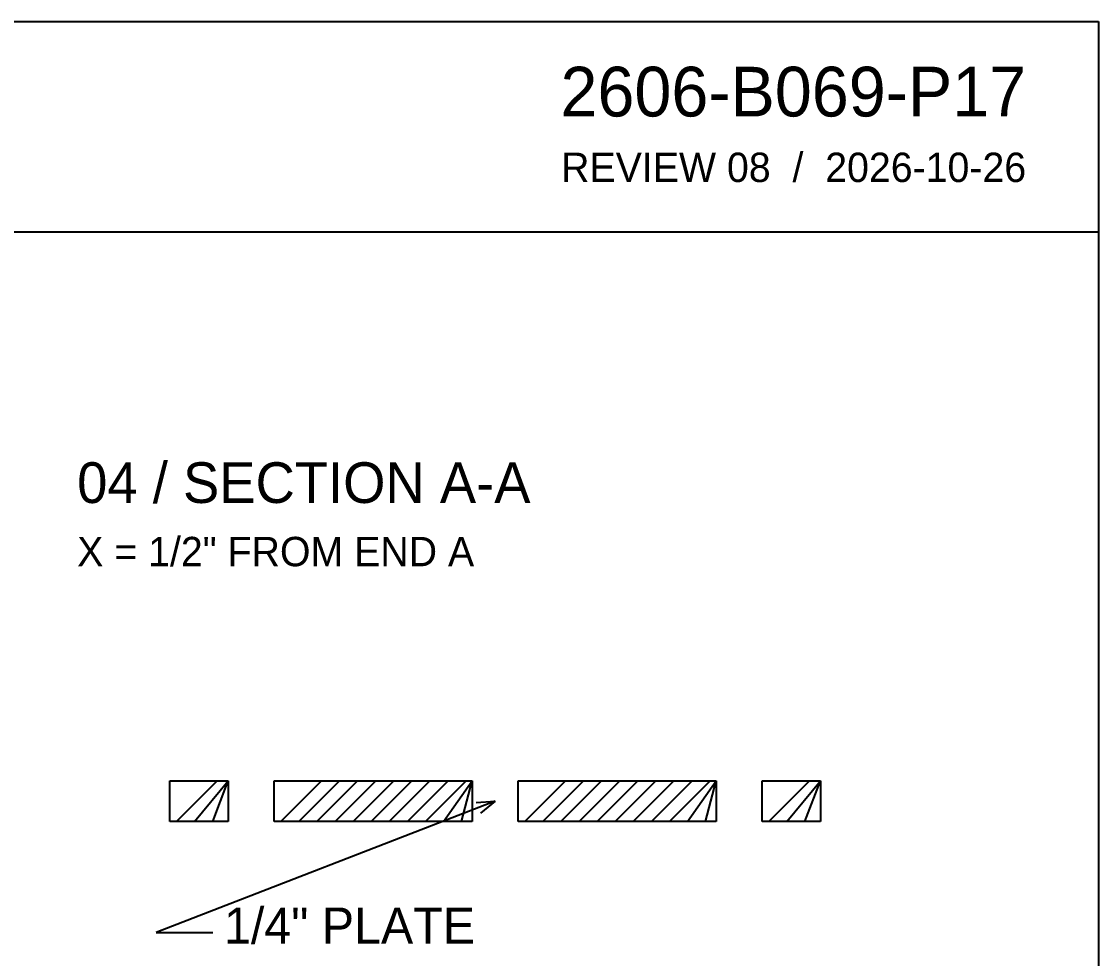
# Model space of a CAD drawing. Header units: inches. Extents: x 0.5 to 33.5, y 0.5 to 21.5.
# Drawn here: x 26.91 to 33.53, y 15.77 to 21.53 of the extents above; entities that cross this region are included whole.
import ezdxf
from ezdxf.enums import TextEntityAlignment as Align

# ---------------------------------------------------------------- set-up
doc = ezdxf.new("R2010")
doc.units = ezdxf.units.IN
doc.header["$MEASUREMENT"] = 0

msp = doc.modelspace()

# ---------------------------------------------------------------- linework, layer by layer
at = {"layer": 'ANNOTATION'}
for p, q in [((29.8194, 16.7361), (27.7361, 15.9306)), ((29.7033, 16.7284), (29.8194, 16.7361)), ((29.8194, 16.7361), (29.7283, 16.6637)), ((27.7361, 15.9306), (28.0833, 15.9306))]:
    msp.add_line(p, q, dxfattribs=at)
at = {"layer": 'OUTLINE'}
for p, q in [((0.4722, 21.5278), (33.5278, 21.5278)), ((33.5278, 21.5278), (33.5278, 0.4722)), ((0.4722, 20.2361), (33.5278, 20.2361)), ((27.8194, 16.8611), (28.1788, 16.8611)), ((27.8194, 16.6111), (27.8194, 16.8611)), ((27.8611, 16.6111), (28.1111, 16.8611)), ((27.9722, 16.6111), (28.1788, 16.8611)), ((28.0833, 16.6111), (28.1788, 16.8611)), ((28.1788, 16.8611), (28.1788, 16.6111)), ((28.46, 16.8611), (29.6788, 16.8611)), ((28.46, 16.6111), (28.46, 16.8611)), ((28.5017, 16.6111), (28.7517, 16.8611)), ((28.6128, 16.6111), (28.8628, 16.8611)), ((28.7239, 16.6111), (28.9739, 16.8611)), ((28.835, 16.6111), (29.085, 16.8611)), ((28.9462, 16.6111), (29.1962, 16.8611)), ((29.0573, 16.6111), (29.3073, 16.8611)), ((29.1684, 16.6111), (29.4184, 16.8611)), ((29.2795, 16.6111), (29.5295, 16.8611)), ((29.3906, 16.6111), (29.6406, 16.8611)), ((29.5017, 16.6111), (29.6788, 16.8611)), ((29.6128, 16.6111), (29.6788, 16.8611)), ((29.6788, 16.8611), (29.6788, 16.6111)), ((29.96, 16.8611), (31.1788, 16.8611)), ((29.96, 16.6111), (29.96, 16.8611)), ((30.0017, 16.6111), (30.2517, 16.8611)), ((30.1128, 16.6111), (30.3628, 16.8611)), ((30.2239, 16.6111), (30.4739, 16.8611)), ((30.335, 16.6111), (30.585, 16.8611)), ((30.4462, 16.6111), (30.6962, 16.8611)), ((30.5573, 16.6111), (30.8073, 16.8611)), ((30.6684, 16.6111), (30.9184, 16.8611)), ((30.7795, 16.6111), (31.0295, 16.8611)), ((30.8906, 16.6111), (31.1406, 16.8611)), ((31.0017, 16.6111), (31.1788, 16.8611)), ((31.1128, 16.6111), (31.1788, 16.8611)), ((31.1788, 16.8611), (31.1788, 16.6111)), ((31.46, 16.8611), (31.8194, 16.8611)), ((31.46, 16.6111), (31.46, 16.8611)), ((31.5017, 16.6111), (31.7517, 16.8611)), ((31.6128, 16.6111), (31.8194, 16.8611)), ((31.7239, 16.6111), (31.8194, 16.8611)), ((31.8194, 16.8611), (31.8194, 16.6111)), ((28.1788, 16.6111), (27.8194, 16.6111)), ((29.6788, 16.6111), (28.46, 16.6111)), ((31.1788, 16.6111), (29.96, 16.6111)), ((31.8194, 16.6111), (31.46, 16.6111))]:
    msp.add_line(p, q, dxfattribs=at)

# ---------------------------------------------------------------- texts
at = {"layer": 'ANNOTATION'}
for s, height, p in [('2606-B069-P17', 0.305556, (33.0833, 20.9444)), ('REVIEW 08  /  2026-10-26', 0.180556, (33.0833, 20.5417))]:
    msp.add_text(s, height=height, dxfattribs=at).set_placement(p, align=Align.RIGHT)
for s, height, p in [('04 / SECTION A-A', 0.25, (27.25, 18.5694)), ('X = 1/2" FROM END A', 0.180556, (27.25, 18.1806)), ('1/4" PLATE', 0.22222, (28.1528, 15.8611))]:
    msp.add_text(s, height=height, dxfattribs=at).set_placement(p)

doc.saveas('drawing.dxf')
